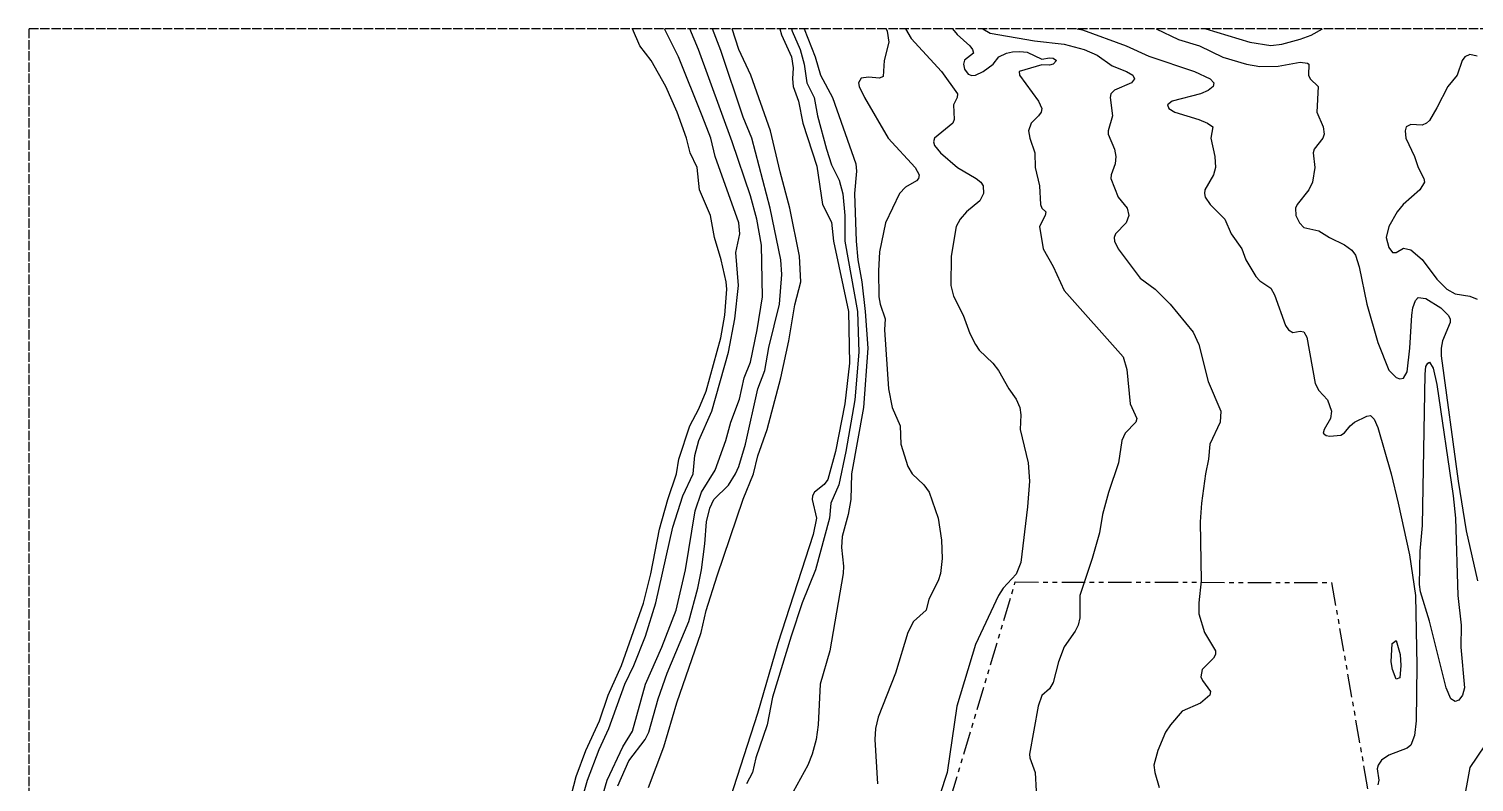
# Model space of a CAD drawing. Header units: metres. Extents: x -271 to 329, y -185 to 415.
# Drawn here: x -271 to 123.7, y 209.3 to 415 of the extents above; entities that cross this region are included whole.
import ezdxf

# ---------------------------------------------------------------- set-up
doc = ezdxf.new("R2010")
doc.units = ezdxf.units.M
doc.header["$LTSCALE"] = 2
doc.linetypes.add('DASHED', pattern=[1.524, 1.27, -0.254])
doc.linetypes.add('PHANTOM', pattern=[6.35, 3.175, -0.635, 0.635, -0.635, 0.635, -0.635])
for name, color, linetype in [('TOPO-CONTOUR-MAJOR', 8, 'CONTINUOUS'), ('TOPO-CONTOUR-MINOR', 9, 'CONTINUOUS'), ('TOPO-EXTENT', 3, 'DASHED'), ('TOPO-REF-SITE', 1, 'PHANTOM')]:
    doc.layers.add(name, color=color, linetype=linetype)

msp = doc.modelspace()

# ---------------------------------------------------------------- linework, layer by layer
at = {"layer": 'TOPO-CONTOUR-MAJOR'}
for points in [[(-110.21, 208.31, 1080), (-107.19, 215.1, 1080), (-102.67, 220.96, 1080), (-101.72, 222.97, 1080), (-99.17, 232.04, 1080), (-96.68, 239.1, 1080), (-90.82, 253.2, 1080), (-88.32, 262.27, 1080), (-87.32, 267.31, 1080), (-86.4, 274.36, 1080), (-85.99, 280.41, 1080), (-85.02, 284.08, 1080), (-83.91, 286.45, 1080), (-79.98, 290.36, 1080), (-78, 293.51, 1080), (-77.15, 295.52, 1080), (-75.3, 301.57, 1080), (-71.97, 316.68, 1080), (-70.04, 321.72, 1080), (-68.9, 328.01, 1080), (-66.02, 339.86, 1080), (-65.34, 347.92, 1080), (-65.64, 351.95, 1080), (-68.55, 366.05, 1080), (-73.57, 385.2, 1080), (-75.95, 390.9, 1080), (-82, 409.14, 1080), (-84.33, 415, 1080)], [(-62.77, 415, 1080), (-62.59, 414.42, 1080), (-60.38, 409.38, 1080), (-59.25, 405.35, 1080), (-58.52, 400.31, 1080), (-56.55, 396.28, 1080), (-55.67, 391.24, 1080), (-53.22, 382.18, 1080), (-51.77, 377.89, 1080), (-49.75, 373.67, 1080), (-48.74, 369.93, 1080), (-48.18, 364.04, 1080), (-48.13, 356.99, 1080), (-44.71, 337.84, 1080), (-44.36, 326.76, 1080), (-45.45, 313.66, 1080), (-47.89, 299.55, 1080), (-49.81, 290.48, 1080), (-52.02, 285.45, 1080), (-52.37, 281.41, 1080), (-56.17, 267.31, 1080), (-59.83, 258.24, 1080), (-62.85, 249.15, 1080), (-67.89, 232.54, 1080), (-69.37, 224.99, 1080), (-72.49, 215.92, 1080), (-73.42, 211.89, 1080), (-74.99, 208.87, 1080)], [(-10.48, 415, 1075), (-8.44, 413.8, 1075), (3.65, 411.71, 1075), (11.71, 410.85, 1075), (17.16, 409.38, 1075), (20.78, 407.8, 1075), (24.81, 404.93, 1075), (28.77, 403.34, 1075), (30.46, 402.33, 1075), (30.94, 401.32, 1075), (30.12, 400.31, 1075), (25.48, 398.3, 1075), (24.46, 397.29, 1075), (24.28, 396.28, 1075), (24.97, 391.24, 1075), (23.75, 387.21, 1075), (23.77, 386.21, 1075), (25.45, 382.18, 1075), (25.83, 380.16, 1075), (25.67, 378.15, 1075), (24.54, 375.12, 1075), (24.45, 374.12, 1075), (26.48, 369.08, 1075), (28.94, 366.05, 1075), (29.37, 364.04, 1075), (28.64, 362.02, 1075), (25.75, 359, 1075), (25.35, 357.99, 1075), (25.43, 356.99, 1075), (26.48, 354.97, 1075), (32.5, 346.91, 1075), (36.56, 343.89, 1075), (40.64, 339.86, 1075), (46.98, 332.16, 1075), (48.49, 328.77, 1075), (51.01, 318.7, 1075), (54.47, 310.64, 1075), (54.33, 307.61, 1075), (51.48, 301.57, 1075), (51.18, 297.54, 1075), (50.3, 293.51, 1075), (49.22, 285.45, 1075), (48.87, 280.41, 1075), (49.14, 264.29, 1075), (48.54, 258.24, 1075), (48.54, 255.22, 1075), (50.01, 250.18, 1075), (53.03, 245.14, 1075), (53.02, 244.13, 1075), (52.49, 243.13, 1075), (49.39, 240.1, 1075), (49.06, 238.09, 1075), (49.48, 237.08, 1075), (51.72, 234.06, 1075), (51.52, 233.05, 1075), (48.99, 230.9, 1075), (43.96, 228.7, 1075), (40.74, 224.99, 1075), (39.44, 222.97, 1075), (37.31, 217.94, 1075), (36.24, 213.9, 1075), (36.48, 211.89, 1075), (37.69, 207.86, 1075)], [(101.34, 247.16, 1075), (102.4, 248.02, 1075), (103.52, 244.13, 1075), (103.67, 241.11, 1075), (103.4, 237.77, 1075), (102.4, 237.4, 1075), (101.39, 240.08, 1075), (101.04, 242.12, 1075), (101.34, 247.16, 1075)]]:
    msp.add_polyline3d(points, dxfattribs=at)
at = {"layer": 'TOPO-CONTOUR-MINOR'}
for points in [[(-126.33, 192.25, 1077), (-121.58, 210.88, 1077), (-118.91, 217.94, 1077), (-115.19, 226, 1077), (-112.77, 233.05, 1077), (-109.17, 241.11, 1077), (-103.16, 258.18, 1077), (-101.14, 266.17, 1077), (-98.75, 278.39, 1077), (-96.5, 286.45, 1077), (-94.13, 293.51, 1077), (-93.47, 297.54, 1077), (-90.5, 306.61, 1077), (-88.04, 311.29, 1077), (-86.03, 316.07, 1077), (-82, 330.59, 1077), (-80.94, 336.83, 1077), (-80.4, 343.89, 1077), (-80.54, 345.9, 1077), (-81.93, 351.95, 1077), (-83.81, 357.99, 1077), (-84.9, 364.04, 1077), (-87.88, 371.09, 1077), (-88.54, 377.14, 1077), (-90.37, 381.17, 1077), (-91.38, 385.2, 1077), (-93.93, 392.25, 1077), (-97.09, 399.31, 1077), (-101.09, 406.36, 1077), (-104.2, 410.39, 1077), (-106.13, 415, 1077)], [(-122.15, 196.78, 1078), (-118.49, 209.87, 1078), (-115.25, 218.25, 1078), (-112.61, 223.98, 1078), (-108.26, 236.07, 1078), (-105.83, 241.11, 1078), (-102.62, 249.17, 1078), (-99.76, 258.24, 1078), (-95.1, 278.9, 1078), (-92.43, 287.46, 1078), (-89.61, 293.51, 1078), (-89.15, 298.54, 1078), (-88.09, 302.57, 1078), (-84.5, 310.64, 1078), (-79.91, 326.76, 1078), (-78.21, 335.83, 1078), (-77.17, 344.89, 1078), (-77.94, 353.96, 1078), (-76.87, 359, 1078), (-77.08, 362.02, 1078), (-83.58, 380.16, 1078), (-84.81, 385.2, 1078), (-87.1, 391.24, 1078), (-93.62, 407.37, 1078), (-97.39, 415, 1078)], [(-115.69, 200.81, 1079), (-113.08, 209.87, 1079), (-108.76, 218.94, 1079), (-106.18, 223.19, 1079), (-102.6, 236.07, 1079), (-98.11, 246.15, 1079), (-94.2, 256.22, 1079), (-91.66, 267.31, 1079), (-89.01, 283.43, 1079), (-87.35, 288.47, 1079), (-83.54, 294.51, 1079), (-80.63, 302.57, 1079), (-79.33, 307.61, 1079), (-76.96, 313.89, 1079), (-75.7, 319.7, 1079), (-73.94, 323.99, 1079), (-72.07, 332.8, 1079), (-70.69, 341.87, 1079), (-70.96, 355.98, 1079), (-72.25, 363.03, 1079), (-73.94, 369.38, 1079), (-78.91, 384.19, 1079), (-88.16, 409.38, 1079), (-90.5, 415, 1079)], [(-101.83, 207.86, 1081), (-97.63, 218.94, 1081), (-94.09, 230.96, 1081), (-87.43, 250.18, 1081), (-86.03, 256.14, 1081), (-83, 265.64, 1081), (-75.95, 286.55, 1081), (-73.12, 293.51, 1081), (-71.92, 298.41, 1081), (-69.36, 305.6, 1081), (-65.61, 319.7, 1081), (-63.43, 329.78, 1081), (-61.84, 339.63, 1081), (-60.19, 345.9, 1081), (-60.54, 352.96, 1081), (-63.23, 366.05, 1081), (-65.87, 375.94, 1081), (-68.43, 387.21, 1081), (-73.86, 402.33, 1081), (-77.13, 409.38, 1081), (-78.96, 415, 1081)], [(-65.92, 415, 1081), (-65.5, 413.41, 1081), (-62.73, 407.37, 1081), (-62.25, 404.34, 1081), (-62.5, 401.32, 1081), (-62.3, 399.31, 1081), (-60.85, 395.28, 1081), (-59.6, 389.23, 1081), (-55.8, 377.51, 1081), (-54.29, 367.06, 1081), (-51.77, 362.25, 1081), (-51.27, 356.99, 1081), (-47.16, 337.84, 1081), (-46.94, 323.73, 1081), (-48.19, 312.65, 1081), (-50.68, 299.55, 1081), (-52.78, 291.95, 1081), (-53.78, 290.6, 1081), (-56.43, 288.47, 1081), (-57, 287.46, 1081), (-57.09, 286.45, 1081), (-55.92, 281.41, 1081), (-56.81, 276.95, 1081), (-66.43, 247.16, 1081), (-72.05, 228.01, 1081), (-86.03, 184.63, 1081)], [(-59.3, 415, 1079), (-56.26, 407.37, 1079), (-54.79, 402.39, 1079), (-51.53, 396.28, 1079), (-45.21, 378.15, 1079), (-45.03, 376.13, 1079), (-45.55, 370.09, 1079), (-45.04, 356.99, 1079), (-44.6, 351.95, 1079), (-43.52, 345.9, 1079), (-42.59, 337.84, 1079), (-41.91, 327.77, 1079), (-43.09, 311.64, 1079), (-46.33, 293.51, 1079), (-46.51, 286.45, 1079), (-47.24, 282.42, 1079), (-48.94, 276.38, 1079), (-49.04, 273.35, 1079), (-48.5, 268.32, 1079), (-48.61, 266.3, 1079), (-52.3, 245.14, 1079), (-54.94, 236.07, 1079), (-55.43, 224.99, 1079), (-56.03, 220.96, 1079), (-57.07, 216.93, 1079), (-58.25, 213.9, 1079), (-63.24, 204.84, 1079)], [(-36.9, 415, 1078), (-36.61, 414.42, 1078), (-36.13, 411.4, 1078), (-37.44, 406.36, 1078), (-37.66, 402.03, 1078), (-38.67, 401.57, 1078), (-41.69, 401.83, 1078), (-43.71, 401.52, 1078), (-44.4, 400.31, 1078), (-44.22, 399.31, 1078), (-42.76, 396.28, 1078), (-36.35, 385.2, 1078), (-28.97, 377.14, 1078), (-27.84, 375.12, 1078), (-28.02, 374.12, 1078), (-28.59, 373.51, 1078), (-31.62, 371.79, 1078), (-33.26, 370.09, 1078), (-37.11, 362.02, 1078), (-38.67, 354.1, 1078), (-39.01, 348.93, 1078), (-38.85, 341.87, 1078), (-38.53, 339.86, 1078), (-37.12, 335.83, 1078), (-37.31, 332.8, 1078), (-36.24, 316.68, 1078), (-35.22, 311.64, 1078), (-33.07, 306.61, 1078), (-32.89, 301.57, 1078), (-30.94, 295.52, 1078), (-29.75, 293.51, 1078), (-26.61, 290.48, 1078), (-25.12, 288.47, 1078), (-22.7, 281.41, 1078), (-21.75, 275.37, 1078), (-21.62, 270.33, 1078), (-22.08, 266.3, 1078), (-22.7, 264.29, 1078), (-25.22, 259.25, 1078), (-26, 256.22, 1078), (-29.39, 253.2, 1078), (-30.99, 250.18, 1078), (-34.32, 239.1, 1078), (-39.09, 227, 1078), (-39.77, 223.98, 1078), (-40, 220.96, 1078), (-39.29, 208.87, 1078)], [(-31.56, 415, 1077), (-30.06, 412.4, 1077), (-21.78, 403.34, 1077), (-17.4, 397.29, 1077), (-17.53, 396.28, 1077), (-18.54, 394.27, 1077), (-18.35, 390.24, 1077), (-18.72, 389.23, 1077), (-23.69, 385.2, 1077), (-23.92, 384.19, 1077), (-23.64, 383.18, 1077), (-22.07, 381.17, 1077), (-17.42, 377.14, 1077), (-12.29, 374.12, 1077), (-11.05, 373.11, 1077), (-10.42, 372.1, 1077), (-10.33, 370.09, 1077), (-11.29, 368.07, 1077), (-14.97, 365.05, 1077), (-16.69, 363.03, 1077), (-17.79, 361.02, 1077), (-19.15, 352.96, 1077), (-19.2, 344.89, 1077), (-18.52, 342.02, 1077), (-15.87, 336.83, 1077), (-14, 331.8, 1077), (-12.53, 328.77, 1077), (-11.46, 327.3, 1077), (-7.73, 323.73, 1077), (-6.22, 321.72, 1077), (-3.37, 316.68, 1077), (-1.39, 313.87, 1077), (-0.36, 311.64, 1077), (-0.09, 309.63, 1077), (-0.31, 305.6, 1077), (1.87, 296.53, 1077), (2.27, 291.49, 1077), (1.72, 284.44, 1077), (-0.13, 269.32, 1077), (-1.39, 266.09, 1077), (-4.89, 262.27, 1077), (-6.24, 260.26, 1077), (-12.47, 246.85, 1077), (-17.62, 230.03, 1077), (-20.2, 211.89, 1077), (-22.23, 205.84, 1077)], [(-18.74, 415, 1076), (-17.51, 413.45, 1076), (-14.08, 410.39, 1076), (-13.35, 409.38, 1076), (-13.06, 408.37, 1076), (-15.49, 406.42, 1076), (-15.72, 405.35, 1076), (-15.49, 403.98, 1076), (-14.49, 402.65, 1076), (-13.48, 402.27, 1076), (-12.47, 402.37, 1076), (-10.41, 403.34, 1076), (-7.67, 405.35, 1076), (-6.12, 407.37, 1076), (-4.01, 408.37, 1076), (-2.39, 408.71, 1076), (-0.38, 408.87, 1076), (1.64, 408.61, 1076), (5.67, 406.73, 1076), (7.68, 407.08, 1076), (8.69, 406.97, 1076), (9.6, 406.36, 1076), (8.69, 405.33, 1076), (7.68, 405.08, 1076), (5.67, 405.19, 1076), (-0.54, 403.34, 1076), (-0.46, 402.33, 1076), (4.68, 395.28, 1076), (5.61, 393.26, 1076), (5.46, 392.25, 1076), (4.75, 391.24, 1076), (2.72, 389.23, 1076), (2.03, 387.21, 1076), (2.36, 385.2, 1076), (3.73, 381.17, 1076), (3.78, 377.14, 1076), (4.97, 372.1, 1076), (5.29, 367.06, 1076), (5.67, 366.09, 1076), (6.75, 365.05, 1076), (6.57, 364.04, 1076), (5.03, 361.02, 1076), (5.98, 354.97, 1076), (8.69, 350.1, 1076), (11.71, 343.59, 1076), (27.83, 325.49, 1076), (28.84, 322.01, 1076), (29.73, 312.65, 1076), (31.61, 308.62, 1076), (31.33, 307.61, 1076), (28.39, 304.59, 1076), (27.48, 302.57, 1076), (26.59, 296.53, 1076), (23.8, 288.4, 1076), (22.24, 282.42, 1076), (21.38, 277.38, 1076), (19.4, 270.33, 1076), (15.98, 260.26, 1076), (15.97, 254.21, 1076), (15.57, 252.19, 1076), (14.73, 250.52, 1076), (11.71, 246.28, 1076), (10.14, 242.12, 1076), (8.69, 236.49, 1076), (7.68, 234.74, 1076), (5.67, 232.95, 1076), (4.66, 230.04, 1076), (2.28, 216.93, 1076), (2.34, 215.92, 1076), (3.83, 211.89, 1076), (4.05, 206.85, 1076)], [(15.32, 415, 1074), (16.75, 414.71, 1074), (28.67, 410.39, 1074), (34.89, 407.53, 1074), (47.33, 403.34, 1074), (51.6, 401.32, 1074), (52.57, 400.31, 1074), (52.46, 399.31, 1074), (51.01, 398.14, 1074), (48.99, 397.28, 1074), (41.23, 395.28, 1074), (39.98, 394.27, 1074), (40.32, 393.26, 1074), (41.95, 392.25, 1074), (48.49, 390.24, 1074), (50.9, 389.23, 1074), (52.29, 388.22, 1074), (51.77, 385.2, 1074), (52.85, 380.16, 1074), (53.02, 377.14, 1074), (52.52, 375.12, 1074), (50.18, 371.09, 1074), (50.01, 370.09, 1074), (50.25, 369.08, 1074), (51.6, 367.06, 1074), (55.64, 363.03, 1074), (57.33, 359, 1074), (60.24, 354.97, 1074), (61.37, 351.95, 1074), (64.11, 347.38, 1074), (65.12, 346.2, 1074), (68.14, 344.22, 1074), (69.15, 342.35, 1074), (72.17, 333.96, 1074), (72.99, 332.8, 1074), (74.18, 332.07, 1074), (76.2, 332.5, 1074), (77.21, 332.24, 1074), (78.03, 330.79, 1074), (80.23, 318.21, 1074), (81.24, 316.27, 1074), (83.61, 313.66, 1074), (84.69, 310.64, 1074), (84.49, 308.62, 1074), (82.74, 305.6, 1074), (82.48, 304.59, 1074), (83.25, 303.97, 1074), (84.26, 303.81, 1074), (87.28, 304.04, 1074), (88.29, 304.68, 1074), (89.82, 306.61, 1074), (91.06, 307.61, 1074), (94.34, 309.22, 1074), (95.34, 309.4, 1074), (96.35, 308.46, 1074), (97.36, 306.13, 1074), (101, 293.51, 1074), (102.92, 285.45, 1074), (106.05, 271.34, 1074), (107.67, 260.26, 1074), (108.01, 241.11, 1074), (107.85, 226, 1074), (107.44, 222.03, 1074), (106.43, 219.43, 1074), (105.42, 218.57, 1074), (100.38, 216.64, 1074), (98.37, 215.26, 1074), (97.49, 213.9, 1074), (97.25, 212.9, 1074), (97.66, 209.87, 1074), (97.36, 208.61, 1074)], [(36.81, 415, 1073), (42.95, 412.07, 1073), (48.71, 410.39, 1073), (55.04, 407.32, 1073), (61.54, 405.35, 1073), (65.12, 404.76, 1073), (70.15, 404.84, 1073), (76.2, 405.93, 1073), (78.21, 405.68, 1073), (78.56, 405.35, 1073), (78.47, 402.33, 1073), (78.89, 401.32, 1073), (81.07, 399.31, 1073), (80.77, 392.25, 1073), (82.43, 388.22, 1073), (82.76, 386.21, 1073), (82.41, 385.2, 1073), (80.02, 382.18, 1073), (79.71, 381.17, 1073), (80.17, 377.14, 1073), (79.58, 373.11, 1073), (78.52, 371.09, 1073), (75.4, 367.06, 1073), (74.93, 366.05, 1073), (75.02, 364.04, 1073), (75.96, 362.02, 1073), (77.21, 360.78, 1073), (81.24, 359.84, 1073), (84.18, 357.99, 1073), (88.29, 355.99, 1073), (90.31, 354.56, 1073), (91.31, 353.17, 1073), (92.32, 350.02, 1073), (94.38, 339.86, 1073), (97.36, 329.32, 1073), (100.38, 321.8, 1073), (102.4, 319.83, 1073), (103.4, 319.45, 1073), (104.41, 319.63, 1073), (105.42, 321.32, 1073), (106.15, 327.77, 1073), (106.63, 336.83, 1073), (106.94, 338.85, 1073), (107.67, 340.86, 1073), (108.44, 341.64, 1073), (110.46, 341.38, 1073), (114.62, 338.85, 1073), (116.63, 336.83, 1073), (117.15, 335.83, 1073), (117.11, 334.82, 1073), (115.06, 329.78, 1073), (114.68, 327.77, 1073), (114.72, 325.75, 1073), (119.31, 291.49, 1073), (121.54, 277.93, 1073), (124.58, 264.29, 1073)], [(50.45, 415, 1072), (62.46, 411.4, 1072), (68.14, 410.46, 1072), (71.16, 410.86, 1072), (76.2, 412.21, 1072), (79.22, 413.33, 1072), (82.24, 415, 1072)], [(124.56, 407.53, 1072), (122.55, 407.99, 1072), (121.16, 407.37, 1072), (120.41, 406.36, 1072), (119.05, 402.33, 1072), (116.49, 399.31, 1072), (113.48, 393.44, 1072), (111.47, 389.99, 1072), (110.69, 389.23, 1072), (109.45, 388.74, 1072), (106.43, 388.87, 1072), (105.14, 388.22, 1072), (104.82, 387.21, 1072), (105.04, 385.2, 1072), (107.43, 380.16, 1072), (108.43, 377.14, 1072), (109.97, 374.12, 1072), (110.12, 373.11, 1072), (108.82, 371.09, 1072), (104.31, 367.06, 1072), (102.66, 365.05, 1072), (100.35, 361.02, 1072), (99.68, 357.99, 1072), (100.38, 355.27, 1072), (101.39, 353.94, 1072), (102.4, 353.96, 1072), (104.41, 355.16, 1072), (106.43, 354.64, 1072), (109.45, 352.03, 1072), (113.48, 346.62, 1072), (116.24, 343.89, 1072), (118.52, 342.68, 1072), (122.55, 341.97, 1072), (124.56, 341.23, 1072)], [(111.01, 323.73, 1074), (111.47, 324.01, 1074), (112.47, 322.32, 1074), (113.48, 317.87, 1074), (117.95, 287.46, 1074), (118.59, 281.41, 1074), (119.24, 260.26, 1074), (120.16, 252.19, 1074), (120.02, 246.15, 1074), (121.03, 235.06, 1074), (120.53, 233.02, 1074), (119.53, 231.72, 1074), (118.52, 231.31, 1074), (117.35, 232.04, 1074), (116.02, 235.06, 1074), (111.47, 253.24, 1074), (109.06, 261.26, 1074), (108.8, 263.28, 1074), (108.93, 272.35, 1074), (109.62, 279.4, 1074), (110.34, 320.71, 1074), (110.46, 322.77, 1074), (111.01, 323.73, 1074)], [(128.6, 222.28, 1073), (122.55, 213.29, 1073), (120.58, 202.82, 1073)]]:
    msp.add_polyline3d(points, dxfattribs=at)
at = {"layer": 'TOPO-EXTENT'}
msp.add_lwpolyline([(-271, -185), (329, -185), (329, 415), (-271, 415)], close=True, dxfattribs=at)
at = {"layer": 'TOPO-REF-SITE'}
msp.add_lwpolyline([(109.19, 124.16), (108.93, -1.9), (-81.11, -2.07), (-1.63, 263.96), (84.76, 263.8)], close=True, dxfattribs=at)

doc.saveas('drawing.dxf')
